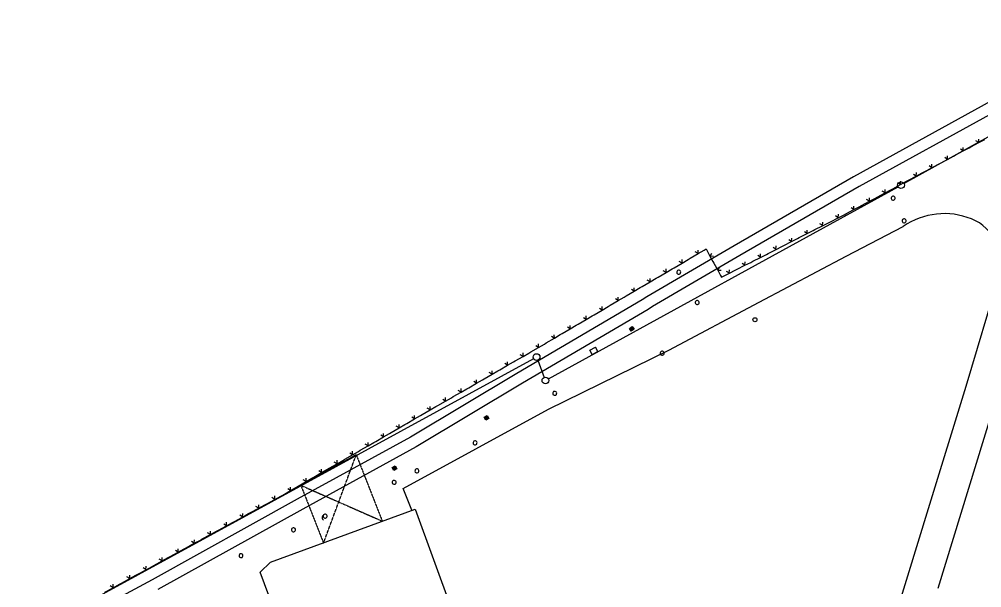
# Model space of a CAD drawing. Header units: millimetres. Extents: x 10546 to 220412, y -33380 to 110888.
# Drawn here: x 107453 to 121828, y -20529 to -12040 of the extents above; entities that cross this region are included whole.
import ezdxf

# ---------------------------------------------------------------- set-up
doc = ezdxf.new("R2010")
doc.units = ezdxf.units.MM
doc.linetypes.add('DASHED', pattern=[0.75, 0.5, -0.25])
doc.layers.add('A0_Grundriß_Versorgungskanal', color=253, linetype='Continuous', lineweight=20)
doc.layers.add('Lageplan', color=7, linetype='Continuous')

# ---------------------------------------------------------------- blocks, each defined once
blk = doc.blocks.new('Lageplan 1.UG')
at = {"layer": 'Lageplan'}
for p, q in [((-39212, -12017), (-34782, -9565)), ((-39212, -12017), (-34782, -9565)), ((-44522, -14936), (-39299, -12066)), ((-40072, -13103), (-39221, -12659)), ((-41371, -13790), (-40072, -13103)), ((-37792, -13398), (-38289, -15049)), ((-37792, -13398), (-38289, -15049)), ((-42724, -14508), (-41371, -13790)), ((-43312, -14183), (-43271, -14154)), ((-43283, -14224), (-43312, -14183)), ((-43273, -14217), (-43302, -14176)), ((-43291, -14169), (-43263, -14210)), ((-43242, -14195), (-43283, -14224)), ((-43253, -14202), (-43281, -14161)), ((-43271, -14154), (-43242, -14195)), ((-44518, -15386), (-42724, -14508)), ((-43904, -14508), (-43819, -14462)), ((-43869, -14571), (-43904, -14508)), ((-43784, -14525), (-43819, -14462)), ((-52424, -18826), (-44741, -14633)), ((-44680, -14656), (-44583, -14914)), ((-43869, -14571), (-43784, -14525)), ((-38289, -15049), (-38848, -16875)), ((-38289, -15049), (-38848, -16875)), ((-46690, -16574), (-44518, -15386)), ((-45479, -15507), (-45435, -15482)), ((-45454, -15550), (-45479, -15507)), ((-45443, -15544), (-45468, -15500)), ((-45457, -15494), (-45432, -15537)), ((-45410, -15525), (-45454, -15550)), ((-45421, -15531), (-45446, -15488)), ((-45435, -15482), (-45410, -15525)), ((-38699, -18063), (-37897, -15445)), ((-38699, -18063), (-37897, -15445)), ((-46853, -16260), (-46810, -16235)), ((-46821, -16241), (-46796, -16284)), ((-46810, -16235), (-46785, -16278)), ((-46828, -16303), (-46853, -16260)), ((-46842, -16254), (-46817, -16297)), ((-46807, -16291), (-46832, -16247)), ((-46785, -16278), (-46828, -16303)), ((-46559, -16896), (-46690, -16574)), ((-48670, -17670), (-46513, -16879)), ((-46513, -16879), (-45143, -20608)), ((-38848, -16875), (-39363, -18542)), ((-48824, -17820), (-48670, -17670)), ((-48607, -18412), (-48824, -17820))]:
    blk.add_line(p, q, dxfattribs=at)
at = {"layer": 'Lageplan', "color": 2}
for p, q in [((-37914, -10789), (-39965, -11919)), ((-37832, -10936), (-39881, -12065)), ((-39965, -11919), (-41745, -12950)), ((-39881, -12065), (-41660, -13095)), ((-41745, -12950), (-43053, -13711)), ((-41660, -13095), (-42964, -13855)), ((-43120, -13754), (-44993, -14853)), ((-43053, -13711), (-43120, -13754)), ((-43031, -13897), (-44906, -14998)), ((-42964, -13855), (-43031, -13897)), ((-44993, -14853), (-46582, -15804)), ((-44906, -14998), (-46498, -15950)), ((-46582, -15804), (-48271, -16731)), ((-46498, -15950), (-48189, -16879)), ((-48271, -16731), (-50438, -17935)), ((-48189, -16879), (-50356, -18083)), ((-50438, -17935), (-52304, -18935))]:
    blk.add_line(p, q, dxfattribs=at)
at = {"layer": 'Lageplan', "color": 1}
for p, q in [((-38094, -11407), (-38092, -11355)), ((-38094, -11407), (-38092, -11355)), ((-38327, -11532), (-38325, -11480)), ((-38327, -11532), (-38325, -11480)), ((-38327, -11532), (-38239, -11485)), ((-38327, -11532), (-38239, -11485)), ((-38239, -11485), (-38211, -11470)), ((-38239, -11485), (-38211, -11470)), ((-38211, -11470), (-38093, -11407)), ((-38211, -11470), (-38093, -11407)), ((-38093, -11407), (-38135, -11381)), ((-38093, -11407), (-38135, -11381)), ((-38093, -11407), (-38005, -11360)), ((-38093, -11407), (-38005, -11360)), ((-38559, -11657), (-38602, -11631)), ((-38559, -11657), (-38602, -11631)), ((-38560, -11657), (-38559, -11605)), ((-38560, -11657), (-38559, -11605)), ((-38560, -11657), (-38472, -11610)), ((-38560, -11657), (-38472, -11610)), ((-38472, -11610), (-38444, -11595)), ((-38472, -11610), (-38444, -11595)), ((-38444, -11595), (-38327, -11532)), ((-38444, -11595), (-38327, -11532)), ((-38326, -11532), (-38368, -11506)), ((-38326, -11532), (-38368, -11506)), ((-38911, -11845), (-38793, -11782)), ((-38911, -11845), (-38793, -11782)), ((-38793, -11782), (-38835, -11756)), ((-38793, -11782), (-38835, -11756)), ((-38794, -11782), (-38792, -11731)), ((-38794, -11782), (-38792, -11731)), ((-38793, -11782), (-38705, -11735)), ((-38793, -11782), (-38705, -11735)), ((-38705, -11735), (-38677, -11720)), ((-38705, -11735), (-38677, -11720)), ((-38677, -11720), (-38560, -11657)), ((-38677, -11720), (-38560, -11657)), ((-39144, -11970), (-39026, -11907)), ((-39144, -11970), (-39026, -11907)), ((-39026, -11907), (-39068, -11881)), ((-39026, -11907), (-39068, -11881)), ((-39027, -11907), (-39025, -11856)), ((-39027, -11907), (-39025, -11856)), ((-39026, -11907), (-38939, -11860)), ((-39026, -11907), (-38939, -11860)), ((-38939, -11860), (-38911, -11845)), ((-38939, -11860), (-38911, -11845)), ((-39377, -12095), (-39260, -12032)), ((-39259, -12032), (-39301, -12006)), ((-39260, -12033), (-39259, -11981)), ((-39260, -12033), (-39259, -11981)), ((-39260, -12032), (-39172, -11985)), ((-39260, -12032), (-39172, -11985)), ((-39172, -11985), (-39144, -11970)), ((-39172, -11985), (-39144, -11970)), ((-39610, -12220), (-39493, -12157)), ((-39493, -12157), (-39535, -12131)), ((-39493, -12158), (-39492, -12106)), ((-39493, -12157), (-39405, -12110)), ((-39405, -12110), (-39377, -12095)), ((-39960, -12408), (-39958, -12356)), ((-39960, -12407), (-39872, -12360)), ((-39872, -12360), (-39844, -12345)), ((-39844, -12345), (-39726, -12282)), ((-39726, -12282), (-39768, -12256)), ((-39727, -12283), (-39725, -12231)), ((-39726, -12282), (-39638, -12235)), ((-39638, -12235), (-39610, -12220)), ((-40192, -12529), (-40233, -12502)), ((-40193, -12529), (-40190, -12478)), ((-40192, -12529), (-40105, -12485)), ((-40105, -12485), (-40077, -12470)), ((-40077, -12470), (-39960, -12407)), ((-39959, -12407), (-40001, -12381)), ((-40541, -12707), (-40425, -12648)), ((-40424, -12647), (-40466, -12620)), ((-40425, -12648), (-40423, -12596)), ((-40425, -12648), (-40337, -12603)), ((-40337, -12603), (-40309, -12589)), ((-40309, -12589), (-40192, -12529)), ((-40774, -12825), (-40657, -12766)), ((-40656, -12766), (-40698, -12739)), ((-40657, -12766), (-40655, -12714)), ((-40657, -12766), (-40569, -12721)), ((-40569, -12721), (-40541, -12707)), ((-41006, -12944), (-40889, -12884)), ((-40889, -12884), (-40930, -12857)), ((-40890, -12884), (-40887, -12833)), ((-40889, -12884), (-40802, -12840)), ((-40802, -12840), (-40774, -12825)), ((-42404, -13135), (-42284, -13065)), ((-42284, -13065), (-42328, -13040)), ((-42284, -13065), (-42285, -13013)), ((-42284, -13065), (-42194, -13012)), ((-42194, -13012), (-42166, -12995)), ((-42166, -12995), (-42108, -13101)), ((-42107, -13102), (-42081, -13060)), ((-41354, -13121), (-41351, -13069)), ((-41354, -13121), (-41266, -13076)), ((-41266, -13076), (-41238, -13062)), ((-41238, -13062), (-41121, -13002)), ((-41121, -13002), (-41162, -12975)), ((-41122, -13003), (-41119, -12951)), ((-41121, -13002), (-41034, -12958)), ((-41034, -12958), (-41006, -12944)), ((-42643, -13276), (-42523, -13205)), ((-42523, -13205), (-42566, -13181)), ((-42523, -13205), (-42433, -13152)), ((-42523, -13205), (-42523, -13153)), ((-42433, -13152), (-42404, -13135)), ((-42108, -13100), (-42056, -13101)), ((-42108, -13101), (-42064, -13181)), ((-42064, -13181), (-42050, -13206)), ((-42050, -13206), (-41992, -13312)), ((-41585, -13239), (-41627, -13212)), ((-41586, -13239), (-41584, -13188)), ((-41586, -13239), (-41498, -13195)), ((-41498, -13195), (-41470, -13180)), ((-41470, -13180), (-41354, -13121)), ((-41353, -13120), (-41395, -13094)), ((-42882, -13416), (-42762, -13345)), ((-42762, -13346), (-42805, -13321)), ((-42762, -13345), (-42672, -13293)), ((-42762, -13345), (-42762, -13293)), ((-42672, -13293), (-42643, -13276)), ((-41993, -13311), (-41941, -13312)), ((-41992, -13312), (-41949, -13392)), ((-41991, -13313), (-41966, -13271)), ((-41935, -13417), (-41818, -13357)), ((-41817, -13357), (-41859, -13330)), ((-41819, -13358), (-41816, -13306)), ((-41818, -13357), (-41731, -13313)), ((-41731, -13313), (-41703, -13299)), ((-41703, -13299), (-41586, -13239)), ((-43120, -13557), (-43000, -13486)), ((-43000, -13486), (-43044, -13462)), ((-43000, -13486), (-43001, -13434)), ((-43000, -13486), (-42910, -13433)), ((-42910, -13433), (-42882, -13416)), ((-41949, -13392), (-41935, -13417)), ((-43359, -13697), (-43239, -13626)), ((-43239, -13626), (-43282, -13602)), ((-43239, -13626), (-43149, -13573)), ((-43239, -13626), (-43239, -13574)), ((-43149, -13573), (-43120, -13557)), ((-43598, -13837), (-43478, -13767)), ((-43478, -13767), (-43521, -13742)), ((-43478, -13767), (-43388, -13714)), ((-43478, -13767), (-43478, -13715)), ((-43388, -13714), (-43359, -13697)), ((-43836, -13978), (-43716, -13907)), ((-43717, -13907), (-43760, -13883)), ((-43716, -13907), (-43717, -13855)), ((-43716, -13907), (-43626, -13854)), ((-43626, -13854), (-43598, -13837)), ((-44075, -14118), (-43955, -14047)), ((-43955, -14048), (-43998, -14023)), ((-43955, -14047), (-43865, -13995)), ((-43955, -14047), (-43955, -13995)), ((-43865, -13995), (-43836, -13978)), ((-44314, -14259), (-44194, -14188)), ((-44194, -14188), (-44237, -14164)), ((-44194, -14188), (-44104, -14135)), ((-44194, -14188), (-44194, -14136)), ((-44104, -14135), (-44075, -14118)), ((-44552, -14399), (-44432, -14328)), ((-44433, -14328), (-44476, -14304)), ((-44432, -14328), (-44433, -14276)), ((-44432, -14328), (-44343, -14275)), ((-44343, -14275), (-44314, -14259)), ((-44784, -14533), (-44668, -14465)), ((-44667, -14465), (-44710, -14440)), ((-44668, -14466), (-44668, -14414)), ((-44668, -14465), (-44580, -14415)), ((-44580, -14415), (-44552, -14399)), ((-45015, -14666), (-44899, -14599)), ((-44899, -14599), (-44942, -14574)), ((-44899, -14599), (-44899, -14547)), ((-44899, -14599), (-44812, -14549)), ((-44812, -14549), (-44784, -14533)), ((-45275, -14816), (-45247, -14800)), ((-45247, -14800), (-45130, -14733)), ((-45130, -14732), (-45173, -14708)), ((-45131, -14733), (-45131, -14681)), ((-45130, -14733), (-45043, -14682)), ((-45043, -14682), (-45015, -14666)), ((-45594, -15000), (-45594, -14948)), ((-45593, -15000), (-45506, -14949)), ((-45506, -14949), (-45478, -14933)), ((-45478, -14933), (-45362, -14866)), ((-45362, -14866), (-45405, -14841)), ((-45362, -14866), (-45362, -14814)), ((-45362, -14866), (-45275, -14816)), ((-45825, -15133), (-45825, -15081)), ((-45825, -15133), (-45738, -15083)), ((-45738, -15083), (-45710, -15067)), ((-45710, -15067), (-45593, -15000)), ((-45593, -15000), (-45636, -14975)), ((-46057, -15267), (-46057, -15215)), ((-46057, -15267), (-45969, -15216)), ((-45969, -15216), (-45941, -15200)), ((-45941, -15200), (-45825, -15133)), ((-45825, -15133), (-45868, -15108)), ((-46288, -15400), (-46331, -15375)), ((-46288, -15401), (-46288, -15349)), ((-46288, -15400), (-46201, -15350)), ((-46201, -15350), (-46173, -15334)), ((-46173, -15334), (-46057, -15267)), ((-46056, -15267), (-46099, -15242)), ((-46519, -15534), (-46562, -15509)), ((-46520, -15534), (-46520, -15482)), ((-46519, -15534), (-46432, -15484)), ((-46432, -15484), (-46404, -15468)), ((-46404, -15468), (-46288, -15400)), ((-46867, -15735), (-46751, -15668)), ((-46751, -15667), (-46794, -15643)), ((-46751, -15668), (-46751, -15616)), ((-46751, -15668), (-46664, -15617)), ((-46664, -15617), (-46636, -15601)), ((-46636, -15601), (-46519, -15534)), ((-47099, -15868), (-46982, -15801)), ((-46982, -15801), (-47025, -15776)), ((-46983, -15801), (-46983, -15749)), ((-46982, -15801), (-46895, -15751)), ((-46895, -15751), (-46867, -15735)), ((-47330, -16002), (-47214, -15935)), ((-47214, -15935), (-47257, -15910)), ((-47214, -15935), (-47214, -15883)), ((-47214, -15935), (-47127, -15884)), ((-47127, -15884), (-47099, -15868)), ((-47562, -16135), (-47445, -16068)), ((-47445, -16068), (-47488, -16043)), ((-47446, -16068), (-47446, -16016)), ((-47445, -16068), (-47358, -16018)), ((-47358, -16018), (-47330, -16002)), ((-47793, -16269), (-47677, -16202)), ((-47677, -16202), (-47720, -16177)), ((-47677, -16202), (-47677, -16150)), ((-47677, -16202), (-47590, -16152)), ((-47590, -16152), (-47562, -16135)), ((-48025, -16403), (-47908, -16335)), ((-47908, -16335), (-47951, -16310)), ((-47909, -16336), (-47909, -16284)), ((-47908, -16335), (-47821, -16285)), ((-47821, -16285), (-47793, -16269)), ((-48256, -16536), (-48140, -16469)), ((-48140, -16469), (-48183, -16444)), ((-48140, -16469), (-48140, -16417)), ((-48140, -16469), (-48053, -16419)), ((-48053, -16419), (-48025, -16403)), ((-48517, -16686), (-48488, -16670)), ((-48488, -16670), (-48371, -16603)), ((-48371, -16602), (-48414, -16578)), ((-48372, -16603), (-48372, -16551)), ((-48371, -16603), (-48284, -16552)), ((-48284, -16552), (-48256, -16536)), ((-48848, -16866), (-48847, -16814)), ((-48848, -16866), (-48757, -16817)), ((-48757, -16817), (-48728, -16801)), ((-48728, -16801), (-48607, -16735)), ((-48607, -16735), (-48650, -16709)), ((-48607, -16735), (-48606, -16683)), ((-48607, -16735), (-48517, -16686)), ((-49088, -16998), (-49087, -16946)), ((-49088, -16998), (-48998, -16948)), ((-48998, -16948), (-48969, -16932)), ((-48969, -16932), (-48848, -16866)), ((-48848, -16866), (-48890, -16840)), ((-49329, -17129), (-49371, -17103)), ((-49329, -17129), (-49328, -17077)), ((-49329, -17129), (-49238, -17079)), ((-49238, -17079), (-49209, -17064)), ((-49209, -17064), (-49088, -16998)), ((-49088, -16997), (-49131, -16972)), ((-49569, -17260), (-49612, -17234)), ((-49569, -17260), (-49568, -17208)), ((-49569, -17260), (-49479, -17211)), ((-49479, -17211), (-49450, -17195)), ((-49450, -17195), (-49329, -17129)), ((-49931, -17457), (-49810, -17391)), ((-49810, -17391), (-49852, -17366)), ((-49810, -17391), (-49809, -17339)), ((-49810, -17391), (-49719, -17342)), ((-49719, -17342), (-49690, -17326)), ((-49690, -17326), (-49569, -17260)), ((-50171, -17589), (-50051, -17523)), ((-50050, -17523), (-50093, -17497)), ((-50051, -17523), (-50049, -17471)), ((-50051, -17523), (-49960, -17473)), ((-49960, -17473), (-49931, -17457)), ((-50412, -17720), (-50291, -17654)), ((-50291, -17654), (-50333, -17628)), ((-50291, -17654), (-50290, -17602)), ((-50291, -17654), (-50200, -17604)), ((-50200, -17604), (-50171, -17589)), ((-50653, -17851), (-50531, -17785)), ((-50531, -17785), (-50574, -17759)), ((-50532, -17785), (-50530, -17733)), ((-50531, -17785), (-50441, -17736)), ((-50441, -17736), (-50412, -17720)), ((-50899, -17986), (-50775, -17918)), ((-50775, -17918), (-50818, -17893)), ((-50775, -17918), (-50774, -17866)), ((-50775, -17918), (-50682, -17867)), ((-50682, -17867), (-50653, -17851)), ((-51145, -18122), (-51021, -18054)), ((-51021, -18054), (-51064, -18028)), ((-51021, -18054), (-51020, -18002)), ((-51021, -18054), (-50928, -18003)), ((-50928, -18003), (-50899, -17986))]:
    blk.add_line(p, q, dxfattribs=at)
at = {"layer": 'Lageplan', "linetype": 'DASHED'}
for p, q in [((-47391, -16070), (-48219, -16524)), ((-47880, -17388), (-47391, -16070)), ((-47391, -16070), (-47003, -17059)), ((-48219, -16524), (-47880, -17388)), ((-48219, -16524), (-47003, -17059))]:
    blk.add_line(p, q, dxfattribs=at)
at = {"layer": 'Lageplan', "color": 1}
for centre in [(-39255, -12042), (-44697, -14609), (-44566, -14960)]:
    blk.add_circle(centre, 50, dxfattribs=at)
at = {"layer": 'Lageplan'}
blk.add_circle((-41436, -14052), 30, dxfattribs=at)
for centre, radius, start, end in [((-38607, -13554), 1086, 68.0193, 124.4869), ((-38607, -13554), 1086, 68.0193, 124.4869), ((-38463, -13196), 700, 343.273, 68.1261), ((-38463, -13196), 700, 343.273, 68.1261), ((-47851, -17006), 50, 144.9919, 234.9919), ((-49112, -17575), 30, 144.9919, 234.9919)]:
    blk.add_arc(centre, radius, start, end, dxfattribs=at)
at = {"layer": 'Lageplan', "color": 5}
for centre, major_axis, start_param, end_param in [((-39373, -12237), (-21.2, 21.2), -1.396399, 0.174397), ((-39373, -12237), (21.2, 21.2), 4.886786, 6.457583), ((-39373, -12237), (21.2, 21.2), 1.745194, 3.31599), ((-39373, -12237), (21.2, 21.2), 3.31599, 4.886786), ((-39208, -12575), (21.2, 21.2), 1.745194, 3.31599), ((-39208, -12575), (21.2, 21.2), 1.745194, 3.31599), ((-39208, -12575), (-21.2, 21.2), -1.396399, 0.174397), ((-39208, -12575), (-21.2, 21.2), -1.396399, 0.174397), ((-39208, -12575), (21.2, 21.2), 3.31599, 4.886786), ((-39208, -12575), (21.2, 21.2), 3.31599, 4.886786), ((-39208, -12575), (21.2, 21.2), 4.886786, 6.457583), ((-39208, -12575), (21.2, 21.2), 4.886786, 6.457583), ((-42575, -13343), (21.2, 21.2), 1.745194, 3.31599), ((-42575, -13343), (-21.2, 21.2), -1.396399, 0.174397), ((-42575, -13343), (21.2, 21.2), 3.31599, 4.886786), ((-42575, -13343), (21.2, 21.2), 4.886786, 6.457583), ((-42299, -13796), (21.2, 21.2), 1.745194, 3.31599), ((-42299, -13796), (-21.2, 21.2), -1.396399, 0.174397), ((-42299, -13796), (21.2, 21.2), 4.886786, 6.457583), ((-42299, -13796), (21.2, 21.2), 3.31599, 4.886786), ((-42823, -14553), (21.2, 21.2), 1.745194, 3.31599), ((-42823, -14553), (-21.2, 21.2), -1.396399, 0.174397), ((-42823, -14553), (21.2, 21.2), 3.31599, 4.886786), ((-42823, -14553), (21.2, 21.2), 4.886786, 6.457583), ((-44427, -15151), (21.2, 21.2), 1.745194, 3.31599), ((-44427, -15151), (-21.2, 21.2), -1.396399, 0.174397), ((-44427, -15151), (21.2, 21.2), 3.31599, 4.886786), ((-44427, -15151), (21.2, 21.2), 4.886786, 6.457583), ((-45617, -15891), (21.2, 21.2), 1.745194, 3.31599), ((-45617, -15891), (-21.2, 21.2), -1.396399, 0.174397), ((-45617, -15891), (21.2, 21.2), 3.31599, 4.886786), ((-45617, -15891), (21.2, 21.2), 4.886786, 6.457583), ((-46484, -16310), (21.2, 21.2), 1.745194, 3.31599), ((-46484, -16310), (-21.2, 21.2), -1.396399, 0.174397), ((-46484, -16310), (21.2, 21.2), 3.31599, 4.886786), ((-46484, -16310), (21.2, 21.2), 4.886786, 6.457583), ((-46825, -16480), (21.2, 21.2), 1.745194, 3.31599), ((-46825, -16480), (-21.2, 21.2), -1.396399, 0.174397), ((-46825, -16480), (21.2, 21.2), 3.31599, 4.886786), ((-46825, -16480), (21.2, 21.2), 4.886786, 6.457583), ((-47855, -16985), (-21.2, 21.2), -1.396399, 0.174397), ((-47855, -16985), (21.2, 21.2), 4.886786, 6.457583), ((-47855, -16985), (21.2, 21.2), 1.745194, 3.31599), ((-47855, -16985), (21.2, 21.2), 3.31599, 4.886786), ((-48329, -17188), (21.2, 21.2), 1.745194, 3.31599), ((-48329, -17188), (-21.2, 21.2), -1.396399, 0.174397), ((-48329, -17188), (21.2, 21.2), 3.31599, 4.886786), ((-48329, -17188), (21.2, 21.2), 4.886786, 6.457583), ((-49112, -17575), (21.2, 21.2), 1.745194, 3.31599), ((-49112, -17575), (-21.2, 21.2), -1.396399, 0.174397), ((-49112, -17575), (21.2, 21.2), 3.31599, 4.886786), ((-49112, -17575), (21.2, 21.2), 4.886786, 6.457583)]:
    blk.add_ellipse(centre, major_axis=major_axis, ratio=1, start_param=start_param, end_param=end_param, dxfattribs=at)

msp = doc.modelspace()

# ---------------------------------------------------------------- block references
at = {"layer": 'A0_Grundriß_Versorgungskanal'}
msp.add_blockref('Lageplan 1.UG', (159877, -2475), dxfattribs=at)

doc.saveas('drawing.dxf')
